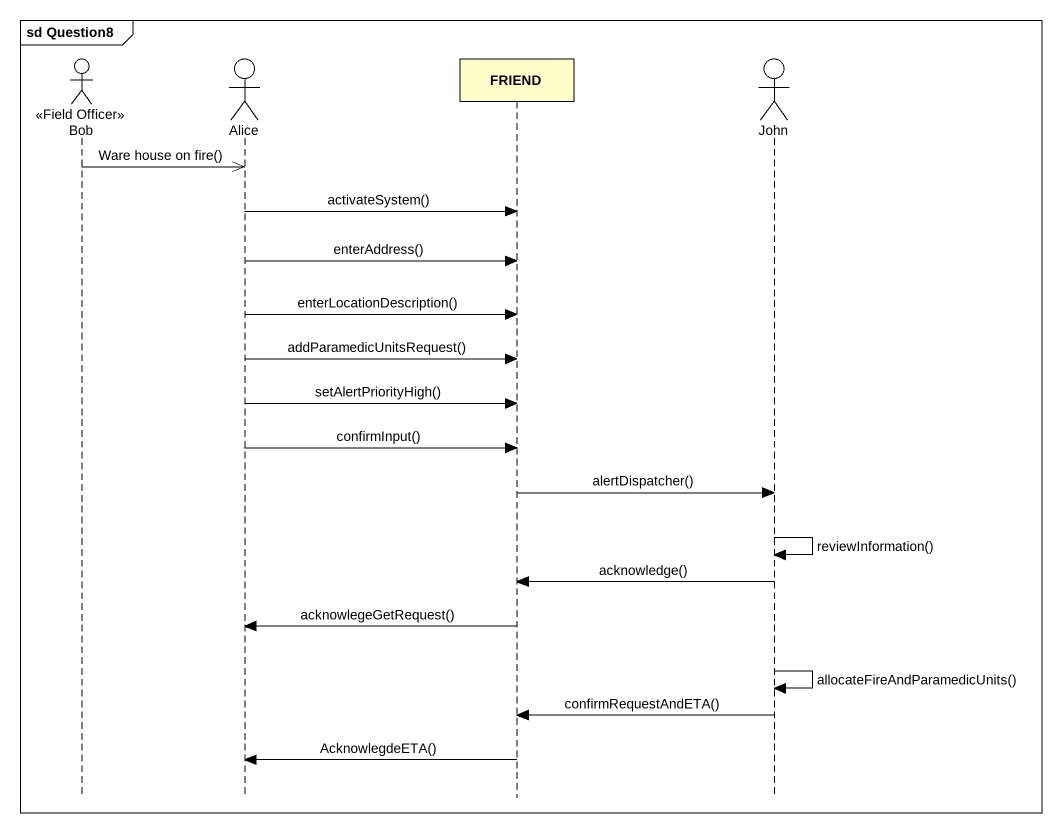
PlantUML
@startuml
mainframe sd Question8
hide footbox
actor Bob <<Field Officer>>
actor Alice
participant FRIEND
actor John

Bob ->> Alice : Ware house on fire()
Alice -> FRIEND : activateSystem()
Alice -> FRIEND : enterAddress()
Alice -> FRIEND : enterLocationDescription()
Alice -> FRIEND : addParamedicUnitsRequest()
Alice -> FRIEND : setAlertPriorityHigh()
Alice -> FRIEND : confirmInput()
FRIEND -> John : alertDispatcher()
John -> John : reviewInformation()
John -> FRIEND : acknowledge()
FRIEND -> Alice : acknowlegeGetRequest()
John -> John : allocateFireAndParamedicUnits()
John -> FRIEND : confirmRequestAndETA()
FRIEND -> Alice : AcknowlegdeETA()
@enduml
